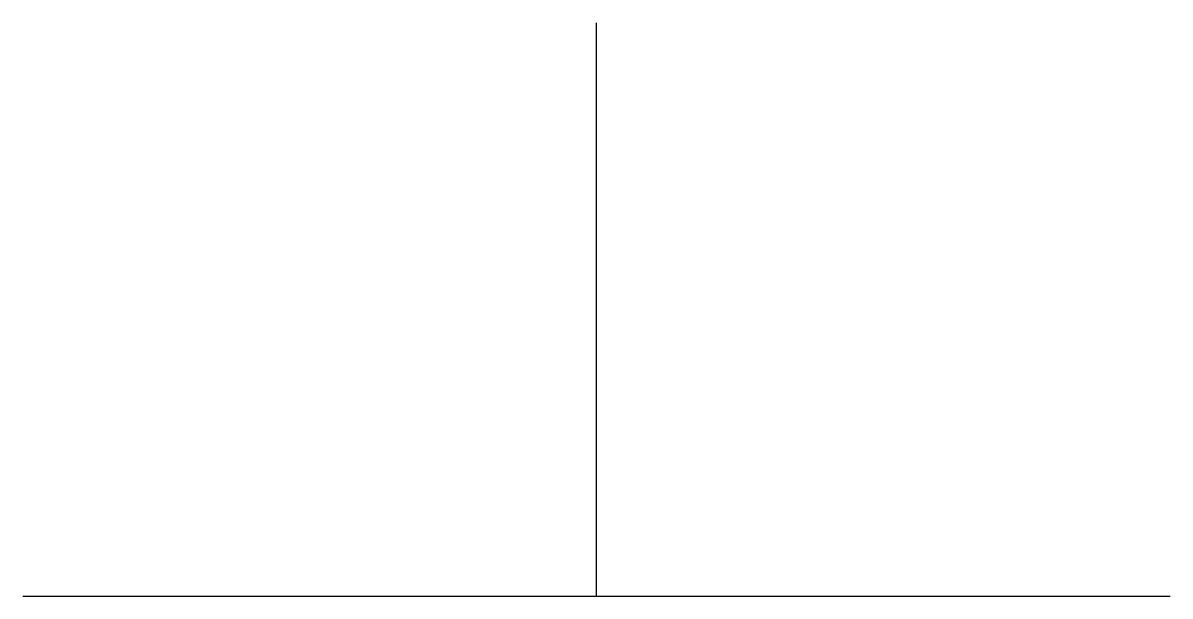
# Model space of a CAD drawing. Header units: millimetres. Extents: x 0 to 2000, y 0 to 1000.
import ezdxf

# ---------------------------------------------------------------- set-up
doc = ezdxf.new("R2010")
doc.units = ezdxf.units.MM
doc.layers.add('SYN_CONFLICT', color=7, linetype='CONTINUOUS')

msp = doc.modelspace()

# ---------------------------------------------------------------- linework, layer by layer
at = {"layer": 'SYN_CONFLICT'}
for p, q in [((1000, 0), (1000, 1000)), ((0, 0), (1000, 0)), ((1000, 0), (2000, 0))]:
    msp.add_line(p, q, dxfattribs=at)

doc.saveas('drawing.dxf')
